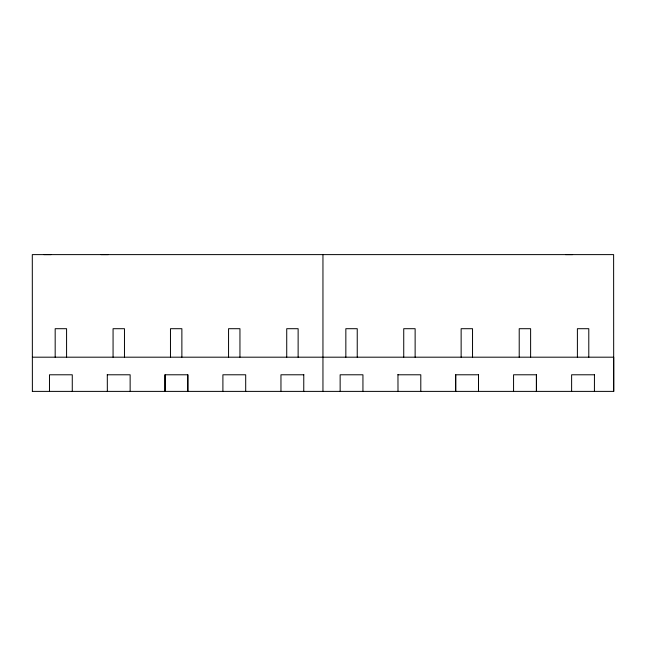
<?xml version="1.0" encoding="UTF-8"?>
<svg xmlns="http://www.w3.org/2000/svg" width="646" height="646" viewBox="0 0 646 646"><rect width="100%" height="100%" fill="white"/><g stroke="black" fill="none" stroke-linecap="round" stroke-linejoin="round"><path stroke-width="0.97" d="M165.021 374.785L165.021 391.387L165.021 374.785L187.825 374.785L187.825 391.387L187.816 374.785M455.688 374.785L455.688 391.387L455.688 374.785L478.484 374.785L478.484 391.387L478.484 374.785M32.381 357.19L613.7 357.19L613.7 391.387L613.619 254.613L32.3 254.613L32.381 391.387M322.952 391.387L322.952 254.613M43.92 254.613L51.074 254.613M101.164 254.613L108.318 254.613M565.476 254.613L572.631 254.613M107.341 374.785L130.137 374.785L130.137 391.387M303.757 374.785L280.962 374.785L280.962 391.387M398.001 374.785L420.796 374.785L420.796 391.387M594.417 374.785L571.621 374.785L571.621 391.387M32.3 391.387L613.7 391.387M594.441 374.438L594.417 391.387M588.789 357.19L588.789 328.701L577.395 328.701L577.395 357.19M536.471 374.438L536.471 391.387M536.366 391.387L536.366 374.785L513.562 374.785L513.562 391.387M530.616 357.19L530.616 328.701L519.214 328.701L519.214 357.19M472.533 357.19L472.533 328.701L461.139 328.701L461.139 357.19M415.128 357.19L415.128 328.701L403.734 328.701L403.734 357.19M397.96 374.438L398.001 391.387M362.939 391.387L362.939 374.785L340.143 374.785L340.143 391.387M357.238 357.19L357.238 328.701L345.844 328.701L345.844 357.19M303.773 374.438L303.757 391.387M298.129 357.19L298.129 328.701L286.727 328.701L286.727 357.19M245.698 391.387L245.698 374.785L222.902 374.785L222.902 391.387M239.949 357.19L239.949 328.701L228.555 328.701L228.555 357.19M181.873 357.19L181.873 328.701L170.471 328.701L170.471 357.19M124.468 357.19L124.468 328.701L113.066 328.701L113.066 357.19M107.301 374.438L107.341 391.387M72.271 391.387L72.271 374.785L49.476 374.785L49.476 391.387M66.578 357.19L66.578 328.701L55.176 328.701L55.176 357.19"/></g></svg>
